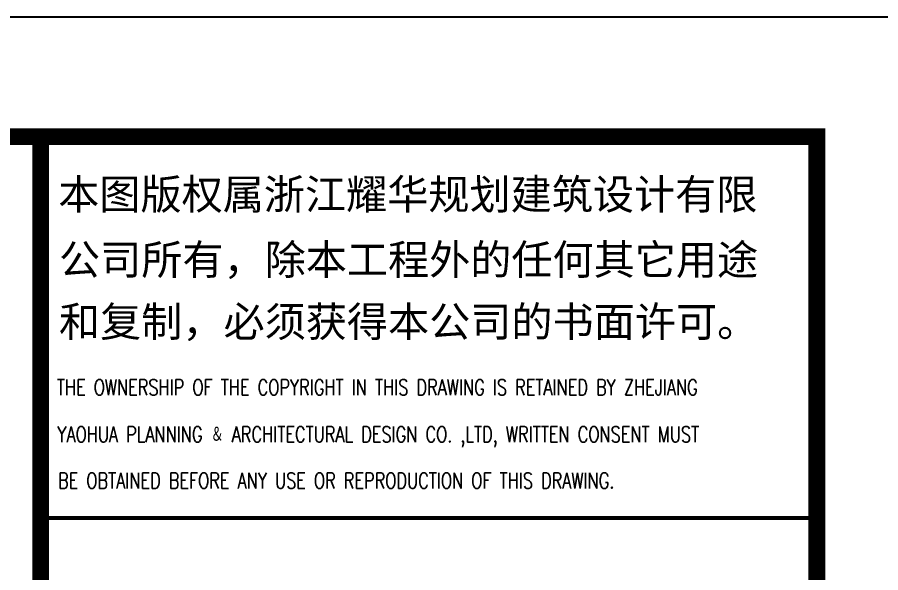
# Model space of a CAD drawing. Extents: x -55118 to 386282, y -631686 to -470886.
# Drawn here: x 168386 to 175617, y -576934 to -572286 of the extents above; entities that cross this region are included whole.
import ezdxf

# ---------------------------------------------------------------- set-up
doc = ezdxf.new("R2010")
doc.units = 0
doc.header["$LTSCALE"] = 1000
doc.header["$MEASUREMENT"] = 0
doc.layers.add('WALL', color=6, linetype='CONTINUOUS')
doc.layers.add('图框', color=4, linetype='CONTINUOUS')
doc.styles.add('iIcon2', font='')
doc.styles.add('MIMI-TKWZ', font='romanc.shx', dxfattribs={"width": 0.75, "oblique": 15, "bigfont": 'bigfont.shx'})
doc.styles.get('iIcon2').set_extended_font_data('SimSun')

# ---------------------------------------------------------------- blocks, each defined once
blk = doc.blocks.new('jhyfty')
at = {"layer": '图框'}
blk.add_lwpolyline([(671750.9, 105710), (776850.9, 105710), (776850.9, 165110), (671750.9, 165110)], close=True, dxfattribs=at)
at = {"layer": '图框', "const_width": 140}
for points in [[(674250.9, 164110), (775850.9, 164110), (775850.9, 106710), (674250.9, 106710)], [(775850.9, 164110), (769350.9, 164110), (769350.9, 106710), (775850.9, 106710)]]:
    blk.add_lwpolyline(points, close=True, dxfattribs=at)
at = {"layer": '图框', "const_width": 35}
blk.add_lwpolyline([(769350.9, 160919.1), (775851.7, 160919.1)], dxfattribs=at)
at = {"layer": '图框', "style": 'iIcon2'}
for s, p in [('本图版权属浙江耀华规划建筑设计有限', (769497.9, 163502.3)), ('公司所有，除本工程外的任何其它用途', (769504.5, 162955.8)), ('和复制，必须获得本公司的书面许可。', (769504.5, 162436.3))]:
    blk.add_text(s, height=252.5, dxfattribs=at).set_placement(p)
at = {"layer": '图框', "style": 'MIMI-TKWZ', "width": 0.75}
for s, p in [('THE OWNERSHIP OF THE COPYRIGHT IN THIS DRAWING IS RETAINED BY ZHEJIANG ', (769486.4, 161947.2)), ('YAOHUA PLANNING \\M+18195 ARCHITECTURAL DESIGN CO. ,LTD, WRITTEN CONSENT MUST', (769491.2, 161553.7)), (' BE OBTAINED BEFORE ANY USE OR REPRODUCTION OF THIS DRAWING.', (769428.3, 161166.9))]:
    blk.add_text(s, height=131.792, dxfattribs=at).set_placement(p)

msp = doc.modelspace()

# ---------------------------------------------------------------- block references
at = {"layer": 'WALL'}
msp.add_blockref('jhyfty', (-600768.5, -737395.5), dxfattribs=at)

doc.saveas('drawing.dxf')
